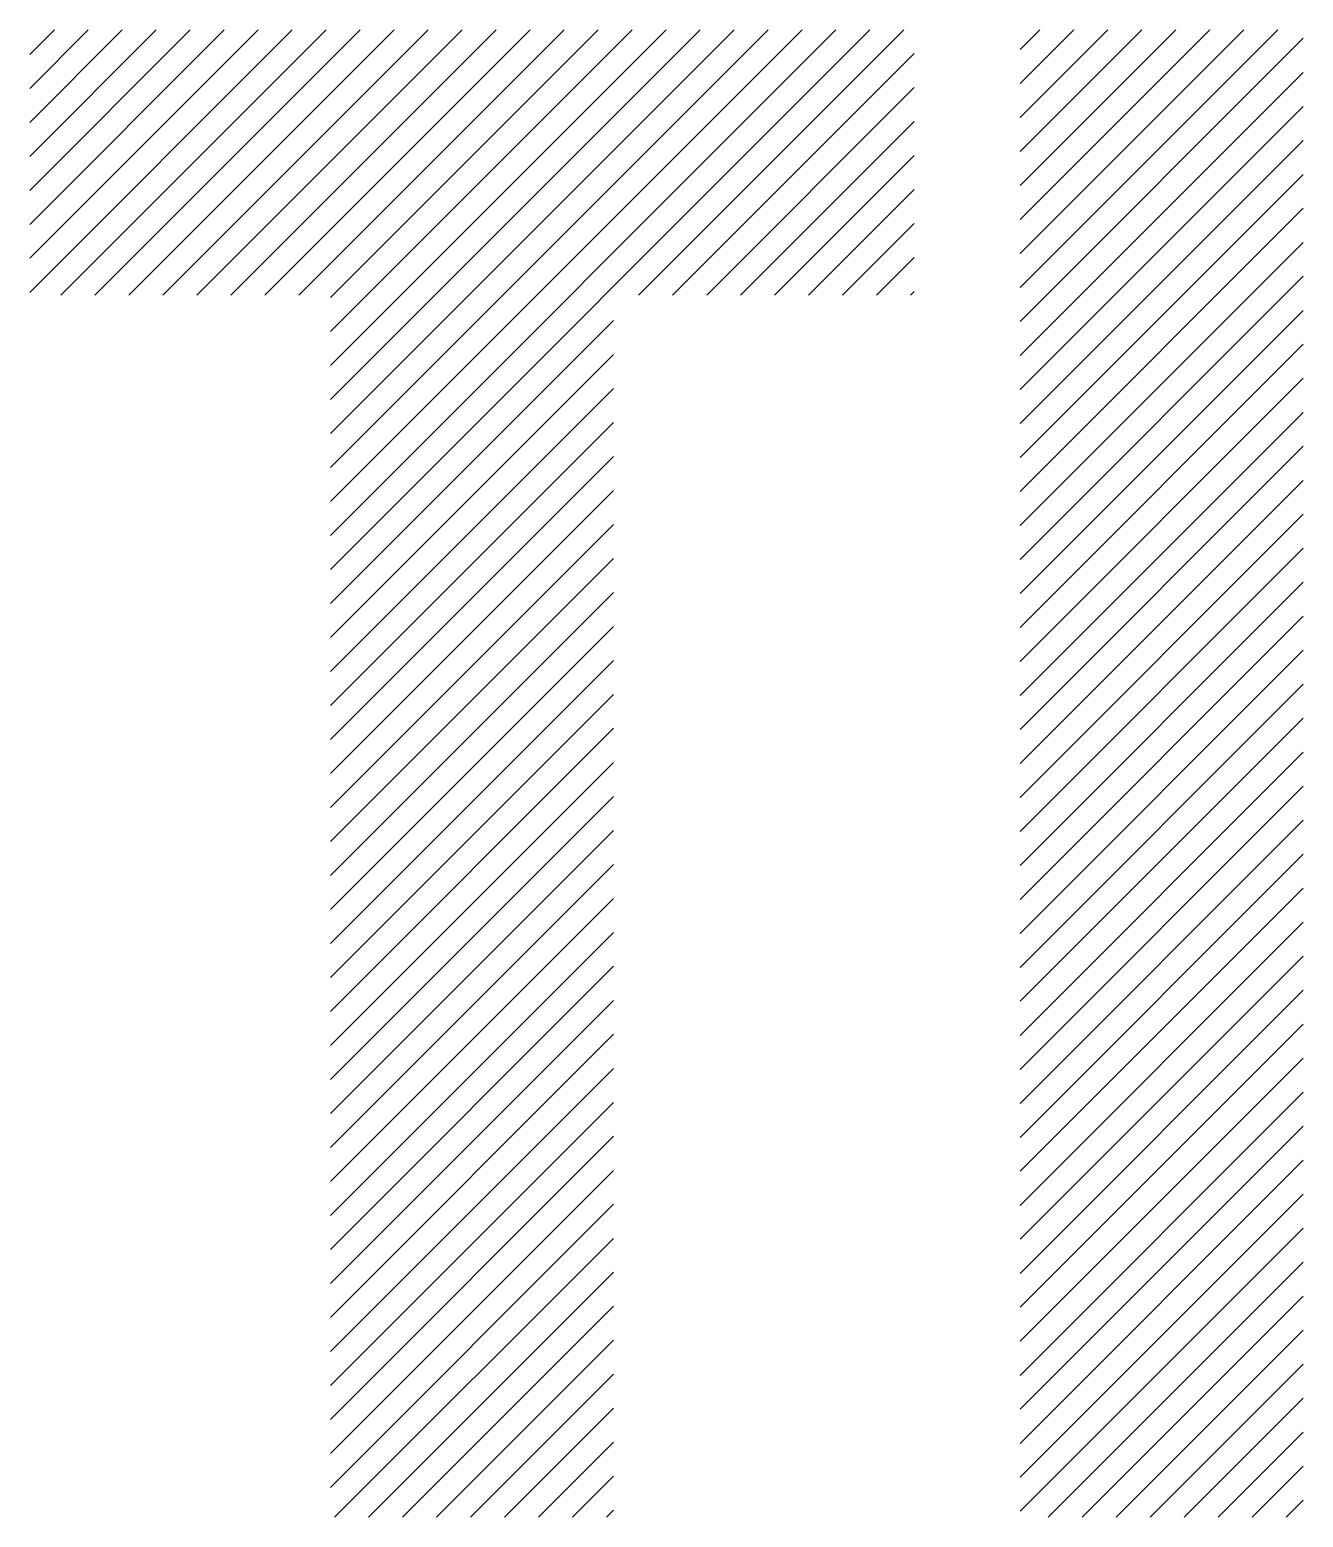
# Paper-space layout 'Layout1' of a CAD drawing. Extents: x -51516 to 7058931, y -29255 to 5150000.
# Drawn here: x 1583.92 to 1597.16, y 26.88 to 42.35 of the extents above; entities that cross this region are included whole.
import ezdxf

# ---------------------------------------------------------------- set-up
doc = ezdxf.new("R2010")
doc.units = 0
doc.header["$LTSCALE"] = 1000
doc.layers.get('0').update_dxf_attribs({"linetype": 'CONTINUOUS'})
doc.layers.add('COL', color=3, linetype='CONTINUOUS')

# ---------------------------------------------------------------- blocks, each defined once
blk = doc.blocks.new('*X')
at = {"color": 0}
for p, q in [((708.193, 42.098), (708.449, 42.354)), ((708.193, 41.744), (708.802, 42.354)), ((708.193, 41.391), (709.156, 42.354)), ((708.193, 41.037), (709.509, 42.354)), ((708.193, 40.684), (709.863, 42.354)), ((708.193, 40.33), (710.216, 42.354)), ((708.193, 39.977), (710.57, 42.354)), ((708.193, 39.623), (710.924, 42.354)), ((708.517, 39.594), (711.277, 42.354)), ((708.871, 39.594), (711.631, 42.354)), ((709.224, 39.594), (711.984, 42.354)), ((709.578, 39.594), (712.338, 42.354)), ((709.931, 39.594), (712.691, 42.354)), ((710.285, 39.594), (713.045, 42.354)), ((710.638, 39.594), (713.398, 42.354)), ((710.992, 39.594), (713.752, 42.354)), ((711.321, 39.569), (714.106, 42.354)), ((711.321, 39.216), (714.459, 42.354)), ((711.321, 38.862), (714.813, 42.354)), ((711.321, 38.509), (715.166, 42.354)), ((711.321, 38.155), (715.52, 42.354)), ((711.321, 37.801), (715.873, 42.354)), ((711.321, 37.448), (716.227, 42.354)), ((711.321, 37.094), (716.58, 42.354)), ((711.321, 36.741), (716.934, 42.354)), ((714.527, 39.594), (717.287, 42.354)), ((718.497, 42.149), (718.702, 42.354)), ((718.497, 41.795), (719.055, 42.354)), ((718.497, 41.442), (719.409, 42.354)), ((718.497, 41.088), (719.762, 42.354)), ((718.497, 40.735), (720.116, 42.354)), ((718.497, 40.381), (720.469, 42.354)), ((718.497, 40.028), (720.823, 42.354)), ((718.497, 39.674), (721.177, 42.354)), ((718.497, 39.321), (721.441, 42.265)), ((714.881, 39.594), (717.393, 42.106)), ((718.497, 38.967), (721.441, 41.911)), ((715.235, 39.594), (717.393, 41.752)), ((718.497, 38.613), (721.441, 41.557)), ((715.588, 39.594), (717.393, 41.399)), ((718.497, 38.26), (721.441, 41.204)), ((715.942, 39.594), (717.393, 41.045)), ((718.497, 37.906), (721.441, 40.85)), ((716.295, 39.594), (717.393, 40.691)), ((718.497, 37.553), (721.441, 40.497)), ((716.649, 39.594), (717.393, 40.338)), ((718.497, 37.199), (721.441, 40.143)), ((717.002, 39.594), (717.393, 39.984)), ((718.497, 36.846), (721.441, 39.79)), ((717.356, 39.594), (717.393, 39.631)), ((711.321, 36.387), (714.265, 39.331)), ((718.497, 36.492), (721.441, 39.436)), ((718.497, 36.139), (721.441, 39.083)), ((711.321, 36.034), (714.265, 38.978)), ((718.497, 35.785), (721.441, 38.729)), ((711.321, 35.68), (714.265, 38.624)), ((718.497, 35.431), (721.441, 38.375)), ((711.321, 35.327), (714.265, 38.271)), ((711.321, 34.973), (714.265, 37.917)), ((718.497, 35.078), (721.441, 38.022)), ((718.497, 34.724), (721.441, 37.668)), ((711.321, 34.619), (714.265, 37.563)), ((718.497, 34.371), (721.441, 37.315)), ((711.321, 34.266), (714.265, 37.21)), ((711.321, 33.912), (714.265, 36.856)), ((718.497, 34.017), (721.441, 36.961)), ((718.497, 33.664), (721.441, 36.608)), ((711.321, 33.559), (714.265, 36.503)), ((718.497, 33.31), (721.441, 36.254)), ((711.321, 33.205), (714.265, 36.149)), ((718.497, 32.957), (721.441, 35.901)), ((711.321, 32.852), (714.265, 35.796)), ((711.321, 32.498), (714.265, 35.442)), ((718.497, 32.603), (721.441, 35.547)), ((718.497, 32.25), (721.441, 35.194)), ((711.321, 32.145), (714.265, 35.089)), ((718.497, 31.896), (721.441, 34.84)), ((711.321, 31.791), (714.265, 34.735)), ((711.321, 31.437), (714.265, 34.381)), ((718.497, 31.542), (721.441, 34.486)), ((718.497, 31.189), (721.441, 34.133)), ((711.321, 31.084), (714.265, 34.028)), ((718.497, 30.835), (721.441, 33.779)), ((711.321, 30.73), (714.265, 33.674)), ((718.497, 30.482), (721.441, 33.426)), ((711.321, 30.377), (714.265, 33.321)), ((711.321, 30.023), (714.265, 32.967)), ((718.497, 30.128), (721.441, 33.072)), ((718.497, 29.775), (721.441, 32.719)), ((711.321, 29.67), (714.265, 32.614)), ((718.497, 29.421), (721.441, 32.365)), ((711.321, 29.316), (714.265, 32.26)), ((711.321, 28.963), (714.265, 31.907)), ((718.497, 29.068), (721.441, 32.012)), ((718.497, 28.714), (721.441, 31.658)), ((711.321, 28.609), (714.265, 31.553)), ((718.497, 28.36), (721.441, 31.304)), ((711.321, 28.255), (714.265, 31.199)), ((718.497, 28.007), (721.441, 30.951)), ((711.321, 27.902), (714.265, 30.846)), ((711.321, 27.548), (714.265, 30.492)), ((718.497, 27.653), (721.441, 30.597)), ((718.497, 27.3), (721.441, 30.244)), ((711.321, 27.195), (714.265, 30.139)), ((718.497, 26.946), (721.441, 29.89)), ((711.364, 26.884), (714.265, 29.785)), ((711.717, 26.884), (714.265, 29.432)), ((718.788, 26.884), (721.441, 29.537)), ((719.142, 26.884), (721.441, 29.183)), ((712.071, 26.884), (714.265, 29.078)), ((719.496, 26.884), (721.441, 28.83)), ((712.424, 26.884), (714.265, 28.725)), ((719.849, 26.884), (721.441, 28.476)), ((712.778, 26.884), (714.265, 28.371)), ((713.132, 26.884), (714.265, 28.018)), ((720.203, 26.884), (721.441, 28.122)), ((720.556, 26.884), (721.441, 27.769)), ((713.485, 26.884), (714.265, 27.664)), ((720.91, 26.884), (721.441, 27.415)), ((713.839, 26.884), (714.265, 27.31)), ((714.192, 26.884), (714.265, 26.957)), ((721.263, 26.884), (721.441, 27.062))]:
    blk.add_line(p, q, dxfattribs=at)

psp = doc.layouts.get("Layout1")

# ---------------------------------------------------------------- block references
at = {"color": 0}
psp.add_blockref('*X', (875.723, 0), dxfattribs=at)
at = {"layer": 'COL', "color": 0}
psp.add_blockref('*X', (875.723, 0), dxfattribs=at)
psp.add_blockref('*X', (875.723, 0), dxfattribs=at)
psp.add_blockref('*X', (875.723, 0), dxfattribs=at)
psp.add_blockref('*X', (875.723, 0), dxfattribs=at)
psp.add_blockref('*X', (875.723, 0), dxfattribs=at)
psp.add_blockref('*X', (875.723, 0), dxfattribs=at)
psp.add_blockref('*X', (875.723, 0), dxfattribs=at)
psp.add_blockref('*X', (875.723, 0), dxfattribs=at)
psp.add_blockref('*X', (875.723, 0), dxfattribs=at)
psp.add_blockref('*X', (875.723, 0), dxfattribs=at)
psp.add_blockref('*X', (875.723, 0), dxfattribs=at)
psp.add_blockref('*X', (875.723, 0), dxfattribs=at)
psp.add_blockref('*X', (875.723, 0), dxfattribs=at)
psp.add_blockref('*X', (875.723, 0), dxfattribs=at)
psp.add_blockref('*X', (875.723, 0), dxfattribs=at)
psp.add_blockref('*X', (875.723, 0), dxfattribs=at)
psp.add_blockref('*X', (875.723, 0), dxfattribs=at)
psp.add_blockref('*X', (875.723, 0), dxfattribs=at)
psp.add_blockref('*X', (875.723, 0), dxfattribs=at)
psp.add_blockref('*X', (875.723, 0), dxfattribs=at)
psp.add_blockref('*X', (875.723, 0), dxfattribs=at)
psp.add_blockref('*X', (875.723, 0), dxfattribs=at)
psp.add_blockref('*X', (875.723, 0), dxfattribs=at)
psp.add_blockref('*X', (875.723, 0), dxfattribs=at)
psp.add_blockref('*X', (875.723, 0), dxfattribs=at)
psp.add_blockref('*X', (875.723, 0), dxfattribs=at)
psp.add_blockref('*X', (875.723, 0), dxfattribs=at)
psp.add_blockref('*X', (875.723, 0), dxfattribs=at)
psp.add_blockref('*X', (875.723, 0), dxfattribs=at)

doc.saveas('drawing.dxf')
